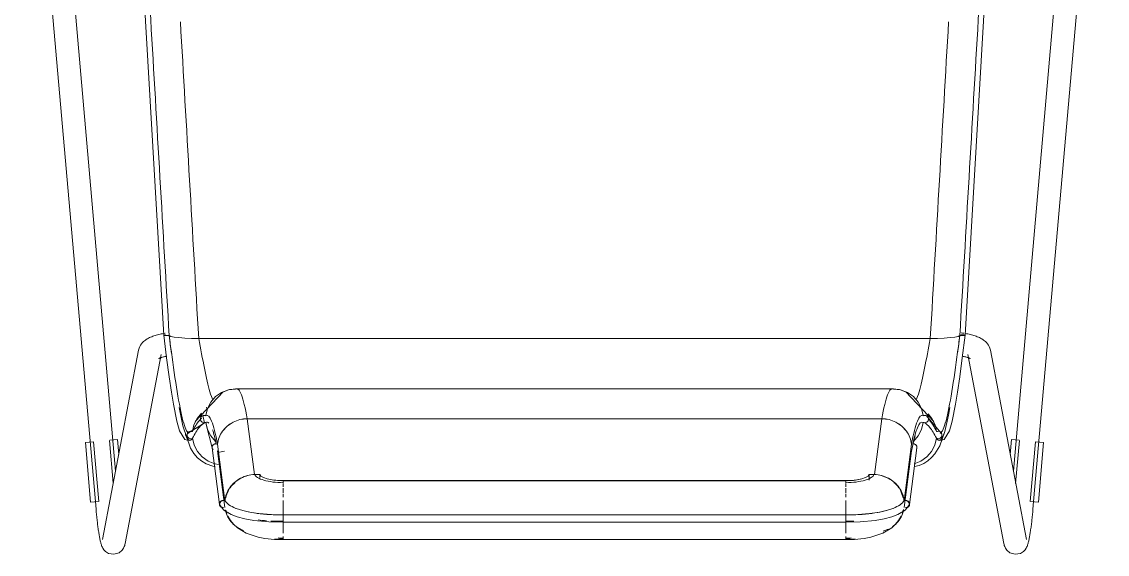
# Model space of a CAD drawing. Header units: millimetres. Extents: x 79795 to 317870, y -36033 to 97293.
# Drawn here: x 159532 to 160101, y 19290 to 19569 of the extents above; entities that cross this region are included whole.
import ezdxf

# ---------------------------------------------------------------- set-up
doc = ezdxf.new("R2010")
doc.units = ezdxf.units.MM
doc.header["$MEASUREMENT"] = 0
doc.layers.add('I-FURN', color=8, linetype='CONTINUOUS', lineweight=9)

msp = doc.modelspace()

# ---------------------------------------------------------------- linework, layer by layer
at = {"layer": 'I-FURN'}
for p, q in [((159532.19, 19756.9), (159571.14, 19313.58)), ((159581.43, 19333.6), (159544.15, 19757.95)), ((160089.34, 19757.95), (160052.04, 19333.45)), ((160062.34, 19313.58), (160101.29, 19756.9)), ((159606.62, 19404.87), (159587.34, 19736.77)), ((160026.86, 19404.87), (160046.15, 19736.77)), ((159594.98, 19400.38), (159595.49, 19400.98)), ((159595.49, 19400.98), (159596.01, 19401.49)), ((159596.01, 19401.49), (159596.54, 19401.95)), ((159596.54, 19401.95), (159597.07, 19402.35)), ((159597.07, 19402.35), (159597.61, 19402.71)), ((159597.61, 19402.71), (159598.15, 19403.03)), ((159598.15, 19403.03), (159598.68, 19403.32)), ((159598.68, 19403.32), (159599.23, 19403.59)), ((159599.23, 19403.59), (159599.79, 19403.85)), ((159599.79, 19403.85), (159600.36, 19404.08)), ((159600.36, 19404.08), (159600.95, 19404.3)), ((159600.95, 19404.3), (159601.54, 19404.51)), ((159601.54, 19404.51), (159602.14, 19404.7)), ((159602.14, 19404.7), (159602.76, 19404.88)), ((159602.76, 19404.88), (159603.39, 19405.06)), ((159603.39, 19405.06), (159604.03, 19405.22)), ((159604.03, 19405.22), (159604.69, 19405.37)), ((159604.69, 19405.37), (159605.36, 19405.51)), ((159605.36, 19405.51), (159606.04, 19405.65)), ((159606.04, 19405.65), (159606.73, 19405.77)), ((159606.62, 19404.87), (159606.69, 19404.92)), ((159606.69, 19404.92), (159606.63, 19404.87)), ((159606.63, 19404.86), (159608.18, 19393.01)), ((159606.73, 19405.77), (159607.43, 19405.89)), ((159607.16, 19405.01), (159606.87, 19404.97)), ((159606.87, 19404.97), (159607.16, 19405.01)), ((159606.89, 19404.76), (159607.19, 19404.72)), ((159607.19, 19404.72), (159606.89, 19404.76)), ((159607.54, 19405.05), (159607.16, 19405.01)), ((159607.16, 19405.01), (159607.54, 19405.05)), ((159607.19, 19404.72), (159607.58, 19404.68)), ((159607.57, 19404.68), (159607.19, 19404.72)), ((159608.03, 19404.66), (159607.57, 19404.68)), ((159607.58, 19404.68), (159608.03, 19404.66)), ((159608.03, 19404.66), (159608.52, 19404.65)), ((159608.52, 19404.65), (159608.03, 19404.66)), ((159608.52, 19404.65), (159609.02, 19404.66)), ((159609.02, 19404.66), (159608.52, 19404.65)), ((159609.02, 19404.66), (159609.49, 19404.68)), ((159609.49, 19404.68), (159609.02, 19404.66)), ((159609.49, 19404.68), (159610.39, 19404.28)), ((159610.39, 19404.28), (159609.49, 19404.68)), ((159610.39, 19404.28), (159612.14, 19403.91)), ((159612.13, 19403.91), (159610.39, 19404.28)), ((159612.14, 19403.91), (159614.64, 19403.6)), ((159614.6, 19403.6), (159612.14, 19403.91)), ((159617.69, 19403.36), (159614.63, 19403.6)), ((159614.64, 19403.6), (159617.74, 19403.36)), ((159617.74, 19403.36), (159621.27, 19403.21)), ((159621.21, 19403.21), (159617.74, 19403.36)), ((159621.27, 19403.21), (159625.04, 19403.15)), ((159624.96, 19403.15), (159621.27, 19403.21)), ((159625.04, 19403.15), (160008.44, 19403.15)), ((160007.34, 19403.15), (159625.04, 19403.15)), ((160008.44, 19403.15), (160012.21, 19403.21)), ((160012.21, 19403.21), (160008.52, 19403.15)), ((160012.21, 19403.21), (160015.75, 19403.36)), ((160015.75, 19403.36), (160012.27, 19403.21)), ((160015.75, 19403.36), (160018.85, 19403.6)), ((160018.85, 19403.6), (160015.79, 19403.36)), ((160018.85, 19403.6), (160021.34, 19403.91)), ((160021.34, 19403.91), (160018.88, 19403.6)), ((160021.34, 19403.91), (160023.09, 19404.28)), ((160023.09, 19404.28), (160021.35, 19403.91)), ((160023.09, 19404.28), (160023.99, 19404.68)), ((160023.99, 19404.68), (160023.09, 19404.28)), ((160023.99, 19404.68), (160024.46, 19404.66)), ((160024.46, 19404.66), (160023.99, 19404.68)), ((160024.46, 19404.66), (160024.96, 19404.65)), ((160024.96, 19404.65), (160024.46, 19404.66)), ((160025, 19405.08), (160024.5, 19405.08)), ((160024.5, 19405.08), (160025, 19405.08)), ((160025.33, 19406), (160024.61, 19406.1)), ((160024.96, 19404.65), (160025.45, 19404.66)), ((160025.46, 19404.66), (160024.96, 19404.65)), ((160025.49, 19405.07), (160025, 19405.08)), ((160025, 19405.08), (160025.49, 19405.07)), ((160026.86, 19404.86), (160025.3, 19393.01)), ((160026.05, 19405.89), (160025.33, 19406)), ((160025.45, 19404.66), (160025.91, 19404.68)), ((160025.91, 19404.68), (160025.46, 19404.66)), ((160025.94, 19405.05), (160025.49, 19405.07)), ((160025.49, 19405.07), (160025.94, 19405.05)), ((160025.91, 19404.68), (160026.29, 19404.72)), ((160026.3, 19404.72), (160025.91, 19404.68)), ((160026.32, 19405.01), (160025.94, 19405.05)), ((160025.94, 19405.05), (160026.32, 19405.01)), ((160026.29, 19404.72), (160026.59, 19404.76)), ((160026.6, 19404.76), (160026.3, 19404.72)), ((160026.61, 19404.97), (160026.32, 19405.01)), ((160026.32, 19405.01), (160026.61, 19404.97)), ((160026.59, 19404.76), (160026.78, 19404.81)), ((160026.79, 19404.81), (160026.6, 19404.76)), ((160026.79, 19404.92), (160026.61, 19404.97)), ((160026.61, 19404.97), (160026.8, 19404.92)), ((160027.45, 19405.65), (160026.75, 19405.77)), ((160026.78, 19404.81), (160026.86, 19404.86)), ((160026.86, 19404.87), (160026.79, 19404.92)), ((160026.86, 19404.87), (160026.79, 19404.81)), ((160026.8, 19404.92), (160026.86, 19404.87)), ((160028.13, 19405.51), (160027.45, 19405.65)), ((160028.8, 19405.37), (160028.13, 19405.51)), ((160029.45, 19405.22), (160028.8, 19405.37)), ((160030.1, 19405.06), (160029.45, 19405.22)), ((160030.73, 19404.88), (160030.1, 19405.06)), ((160031.34, 19404.7), (160030.73, 19404.88)), ((160031.95, 19404.51), (160031.34, 19404.7)), ((160032.54, 19404.3), (160031.95, 19404.51)), ((160033.12, 19404.08), (160032.54, 19404.3)), ((160033.69, 19403.85), (160033.12, 19404.08)), ((160034.25, 19403.59), (160033.69, 19403.85)), ((160034.8, 19403.32), (160034.25, 19403.59)), ((160035.34, 19403.03), (160034.8, 19403.32)), ((160035.88, 19402.71), (160035.34, 19403.03)), ((160036.41, 19402.35), (160035.88, 19402.71)), ((160036.95, 19401.95), (160036.41, 19402.35)), ((160037.48, 19401.49), (160036.95, 19401.95)), ((160038, 19400.98), (160037.48, 19401.49)), ((160038.51, 19400.38), (160038, 19400.98)), ((159593.43, 19397.02), (159574.62, 19297.73)), ((159593.43, 19397.02), (159593.69, 19398.01)), ((159593.69, 19398.01), (159594.06, 19398.9)), ((159594.06, 19398.9), (159594.49, 19399.69)), ((159594.49, 19399.69), (159594.98, 19400.38)), ((160038.99, 19399.69), (160038.51, 19400.38)), ((160039.43, 19398.9), (160038.99, 19399.69)), ((160039.79, 19398.01), (160039.43, 19398.9)), ((160040.05, 19397.02), (160039.79, 19398.01)), ((160058.86, 19297.73), (160040.05, 19397.02)), ((159586.41, 19295.49), (159605.22, 19394.79)), ((159604, 19392.56), (159604.03, 19392.57)), ((159604.03, 19392.57), (159604.1, 19392.61)), ((159604.1, 19392.61), (159604.19, 19392.66)), ((159604.19, 19392.66), (159604.34, 19392.74)), ((159604.34, 19392.74), (159604.54, 19392.82)), ((159604.54, 19392.82), (159604.77, 19392.92)), ((159604.77, 19392.92), (159605.04, 19393.02)), ((159605.04, 19393.02), (159605.34, 19393.13)), ((159605.34, 19393.13), (159605.68, 19393.23)), ((159605.68, 19393.23), (159606.04, 19393.34)), ((159606.04, 19393.34), (159606.44, 19393.45)), ((159606.44, 19393.45), (159606.86, 19393.56)), ((159606.86, 19393.56), (159607.3, 19393.66)), ((159607.3, 19393.66), (159607.77, 19393.76)), ((159607.77, 19393.76), (159608.27, 19393.86)), ((159608.18, 19393.01), (159609.54, 19383.08)), ((160025.3, 19393.01), (160023.95, 19383.08)), ((160025.71, 19393.76), (160025.22, 19393.86)), ((160026.18, 19393.66), (160025.71, 19393.76)), ((160026.63, 19393.56), (160026.18, 19393.66)), ((160027.05, 19393.45), (160026.63, 19393.56)), ((160027.44, 19393.34), (160027.05, 19393.45)), ((160027.81, 19393.23), (160027.44, 19393.34)), ((160028.14, 19393.13), (160027.81, 19393.23)), ((160028.45, 19393.02), (160028.14, 19393.13)), ((160028.26, 19394.79), (160047.07, 19295.49)), ((160028.72, 19392.92), (160028.45, 19393.02)), ((160028.95, 19392.82), (160028.72, 19392.92)), ((160029.14, 19392.74), (160028.95, 19392.82)), ((160029.3, 19392.66), (160029.14, 19392.74)), ((160029.38, 19392.61), (160029.3, 19392.66)), ((160029.46, 19392.57), (160029.38, 19392.61)), ((160029.48, 19392.56), (160029.46, 19392.57)), ((159609.54, 19383.08), (159610.72, 19375.06)), ((160023.95, 19383.08), (160022.77, 19375.06)), ((159610.72, 19375.06), (159611.75, 19368.74)), ((159623.17, 19359.53), (159637.77, 19375.23)), ((159633.85, 19372.64), (159631.34, 19369.76)), ((159631.35, 19369.76), (159633.86, 19372.63)), ((159636.99, 19374.81), (159633.85, 19372.64)), ((159633.86, 19372.63), (159636.99, 19374.8)), ((159636.67, 19374.63), (159641.14, 19376.36)), ((159636.99, 19374.8), (159640.56, 19376.17)), ((159640.56, 19376.17), (159636.99, 19374.81)), ((159637.77, 19375.23), (159639.7, 19375.93)), ((159644.35, 19376.65), (159640.56, 19376.17)), ((159640.56, 19376.17), (159644.35, 19376.64)), ((159641.14, 19376.36), (159644.89, 19376.8)), ((159644.35, 19376.65), (159989.13, 19376.65)), ((159989.13, 19376.65), (159644.35, 19376.65)), ((159683.8, 19376.8), (159644.89, 19376.8)), ((159988.6, 19376.8), (159683.8, 19376.8)), ((159992.34, 19376.36), (159988.6, 19376.8)), ((159992.93, 19376.17), (159989.13, 19376.65)), ((159989.13, 19376.64), (159992.92, 19376.17)), ((159996.81, 19374.63), (159992.34, 19376.36)), ((159992.92, 19376.17), (159996.49, 19374.8)), ((159996.5, 19374.81), (159992.93, 19376.17)), ((159995.71, 19375.23), (159993.79, 19375.93)), ((160010.31, 19359.53), (159995.71, 19375.23)), ((159996.49, 19374.8), (159999.63, 19372.63)), ((159999.63, 19372.64), (159996.5, 19374.81)), ((160002.14, 19369.76), (159999.63, 19372.64)), ((159999.63, 19372.63), (160002.14, 19369.76)), ((160022.77, 19375.06), (160021.73, 19368.74)), ((159611.75, 19368.74), (159613.56, 19359.73)), ((159614.73, 19366.95), (159616.64, 19357.29)), ((159631.34, 19369.76), (159629.59, 19366.37)), ((159629.6, 19366.37), (159631.35, 19369.76)), ((160002.14, 19369.76), (160003.89, 19366.37)), ((160003.89, 19366.37), (160002.14, 19369.76)), ((160018.02, 19362.89), (160018.75, 19366.95)), ((160021.73, 19368.74), (160019.93, 19359.73)), ((159624.11, 19361.2), (159622.47, 19357.88)), ((159622.48, 19357.88), (159624.12, 19361.2)), ((159626.52, 19364.04), (159624.11, 19361.2)), ((159624.12, 19361.2), (159626.52, 19364.04)), ((159625.86, 19360.9), (159625.93, 19361.39)), ((159625.92, 19361.39), (159625.86, 19360.9)), ((159625.93, 19360.41), (159625.86, 19360.9)), ((159625.86, 19360.9), (159625.92, 19360.41)), ((159626.11, 19361.85), (159625.92, 19361.39)), ((159625.93, 19361.39), (159626.12, 19361.85)), ((159626.41, 19362.26), (159626.11, 19361.85)), ((159626.12, 19361.85), (159626.41, 19362.26)), ((159626.41, 19362.26), (159626.79, 19362.57)), ((159626.79, 19362.57), (159626.41, 19362.26)), ((159626.79, 19362.57), (159627.24, 19362.77)), ((159627.24, 19362.77), (159626.79, 19362.57)), ((159626.89, 19362.62), (159629.77, 19362.67)), ((159627.18, 19362.76), (159628.02, 19358.87)), ((159627.73, 19362.86), (159627.24, 19362.77)), ((159627.24, 19362.77), (159627.73, 19362.85)), ((159628.23, 19362.82), (159627.73, 19362.86)), ((159627.73, 19362.85), (159628.23, 19362.81)), ((159628.7, 19362.66), (159628.23, 19362.82)), ((159628.23, 19362.81), (159628.7, 19362.65)), ((159629.59, 19366.37), (159628.7, 19362.66)), ((159650.39, 19361.05), (159646.62, 19360.57)), ((159654.25, 19331.77), (159650.39, 19361.05)), ((159650.39, 19361.05), (159983.1, 19361.05)), ((159983.1, 19361.05), (159650.39, 19361.05)), ((159983.1, 19361.05), (159979.24, 19331.77)), ((159986.87, 19360.57), (159983.1, 19361.05)), ((160006.6, 19362.62), (160003.72, 19362.67)), ((160004.79, 19362.66), (160003.89, 19366.37)), ((160004.78, 19362.65), (160005.25, 19362.81)), ((160005.26, 19362.82), (160004.79, 19362.66)), ((160005.25, 19362.81), (160005.75, 19362.85)), ((160005.75, 19362.86), (160005.26, 19362.82)), ((160006.25, 19362.77), (160005.75, 19362.86)), ((160005.75, 19362.85), (160006.24, 19362.77)), ((160006.24, 19362.77), (160006.69, 19362.57)), ((160006.7, 19362.57), (160006.25, 19362.77)), ((160014.42, 19353.34), (160006.3, 19362.76)), ((160006.69, 19362.57), (160007.08, 19362.26)), ((160007.08, 19362.26), (160006.7, 19362.57)), ((160007.08, 19362.26), (160007.37, 19361.85)), ((160007.37, 19361.85), (160007.08, 19362.26)), ((160009.37, 19361.2), (160007.37, 19363.66)), ((160007.37, 19361.85), (160007.56, 19361.39)), ((160007.56, 19361.39), (160007.37, 19361.85)), ((160007.39, 19363.63), (160009.36, 19361.2)), ((160007.56, 19361.39), (160007.62, 19360.9)), ((160007.63, 19360.9), (160007.56, 19361.39)), ((160007.62, 19360.9), (160007.56, 19360.41)), ((160007.56, 19360.41), (160007.63, 19360.9)), ((160009.36, 19361.2), (160011, 19357.88)), ((160011.01, 19357.88), (160009.37, 19361.2)), ((160016.12, 19354.36), (160018.02, 19362.89)), ((159613.56, 19359.73), (159614.96, 19354.73)), ((159616.64, 19357.29), (159620.63, 19345.57)), ((159619.06, 19353.34), (159628.45, 19359.05)), ((159621.69, 19354.26), (159622.48, 19357.88)), ((159622.47, 19357.88), (159621.69, 19354.27)), ((159625.92, 19360.41), (159626.11, 19359.95)), ((159626.12, 19359.95), (159625.93, 19360.41)), ((159626.11, 19359.95), (159626.41, 19359.55)), ((159626.41, 19359.55), (159626.12, 19359.95)), ((159626.79, 19359.23), (159626.41, 19359.55)), ((159626.41, 19359.55), (159626.79, 19359.23)), ((159627.24, 19359.03), (159626.79, 19359.23)), ((159626.79, 19359.23), (159627.24, 19359.03)), ((159627.73, 19358.95), (159627.24, 19359.03)), ((159627.24, 19359.03), (159627.73, 19358.95)), ((159628.23, 19358.99), (159627.73, 19358.95)), ((159627.73, 19358.95), (159628.23, 19358.99)), ((159628.7, 19359.15), (159628.23, 19358.99)), ((159628.23, 19358.99), (159628.7, 19359.15)), ((159628.7, 19359.15), (159629.59, 19355.43)), ((159629.06, 19357.3), (159628.73, 19359.17)), ((159632.02, 19345.69), (159629.06, 19357.3)), ((159629.59, 19355.43), (159631.34, 19352.04)), ((159639.96, 19357.18), (159637.47, 19354.44)), ((159643.07, 19359.25), (159639.96, 19357.18)), ((159646.62, 19360.57), (159643.07, 19359.25)), ((159990.41, 19359.25), (159986.87, 19360.57)), ((159993.53, 19357.18), (159990.41, 19359.25)), ((159996.02, 19354.44), (159993.53, 19357.18)), ((160002.14, 19352.04), (160003.89, 19355.43)), ((160003.89, 19355.43), (160004.79, 19359.15)), ((160005.25, 19358.99), (160004.78, 19359.15)), ((160004.79, 19359.15), (160005.26, 19358.99)), ((160005.46, 19358.87), (160005.03, 19359.05)), ((160005.75, 19358.95), (160005.25, 19358.99)), ((160005.26, 19358.99), (160005.75, 19358.95)), ((160006.24, 19359.03), (160005.75, 19358.95)), ((160005.75, 19358.95), (160006.25, 19359.03)), ((160006.69, 19359.23), (160006.24, 19359.03)), ((160006.25, 19359.03), (160006.7, 19359.23)), ((160007.08, 19359.55), (160006.69, 19359.23)), ((160006.7, 19359.23), (160007.08, 19359.55)), ((160007.37, 19359.95), (160007.08, 19359.55)), ((160007.08, 19359.55), (160007.37, 19359.95)), ((160007.56, 19360.41), (160007.37, 19359.95)), ((160007.37, 19359.95), (160007.56, 19360.41)), ((160011, 19357.88), (160011.79, 19354.26)), ((160011.79, 19354.27), (160011.01, 19357.88)), ((160019.93, 19359.73), (160018.52, 19354.73)), ((159578.25, 19349.71), (159580.22, 19327.23)), ((159578.37, 19349.72), (159580.43, 19349.9)), ((159580.43, 19349.9), (159582.48, 19350.08)), ((159583.17, 19342.19), (159582.48, 19350.08)), ((159614.96, 19354.73), (159617.73, 19350.09)), ((159617.73, 19350.09), (159619.92, 19349.56)), ((159618.92, 19352.97), (159618.86, 19352.48)), ((159618.86, 19352.48), (159618.94, 19352)), ((159618.87, 19352.48), (159618.93, 19352.97)), ((159618.94, 19352), (159618.87, 19352.48)), ((159619.11, 19353.43), (159618.92, 19352.97)), ((159618.93, 19352.97), (159619.11, 19353.43)), ((159619.14, 19351.54), (159618.94, 19352)), ((159618.94, 19352), (159619.13, 19351.54)), ((159619.11, 19353.43), (159619.4, 19353.83)), ((159619.39, 19353.83), (159619.11, 19353.43)), ((159619.13, 19351.54), (159619.43, 19351.15)), ((159619.44, 19351.15), (159619.14, 19351.54)), ((159619.77, 19354.15), (159619.39, 19353.83)), ((159619.4, 19353.83), (159619.78, 19354.15)), ((159619.43, 19351.15), (159619.82, 19350.84)), ((159619.82, 19350.84), (159619.44, 19351.15)), ((159620.22, 19354.36), (159619.77, 19354.15)), ((159619.78, 19354.15), (159620.23, 19354.35)), ((159620.28, 19350.65), (159619.82, 19350.84)), ((159619.82, 19350.84), (159620.28, 19350.65)), ((159619.92, 19349.56), (159620.83, 19349.86)), ((159620.71, 19354.45), (159620.22, 19354.36)), ((159620.23, 19354.35), (159620.72, 19354.44)), ((159620.77, 19350.57), (159620.28, 19350.65)), ((159620.28, 19350.65), (159620.77, 19350.57)), ((159621.21, 19354.42), (159620.71, 19354.45)), ((159620.72, 19354.44), (159621.21, 19354.42)), ((159621.21, 19354.42), (159621.69, 19354.26)), ((159621.69, 19354.27), (159621.21, 19354.42)), ((159621.74, 19350.78), (159621.27, 19350.62)), ((159621.27, 19350.61), (159621.74, 19350.78)), ((159621.74, 19350.78), (159622.64, 19347.15)), ((159631.34, 19352.04), (159633.85, 19349.17)), ((159999.88, 19349.63), (159998.5, 19343.34)), ((159999.63, 19349.17), (160002.14, 19352.04)), ((160000.63, 19352.07), (159999.88, 19349.63)), ((160010.84, 19347.15), (160011.74, 19350.78)), ((160012.21, 19350.62), (160011.74, 19350.78)), ((160011.74, 19350.78), (160012.22, 19350.61)), ((160012.27, 19354.42), (160011.79, 19354.27)), ((160011.79, 19354.26), (160012.27, 19354.42)), ((160012.71, 19350.57), (160012.21, 19350.62)), ((160012.22, 19350.61), (160012.71, 19350.57)), ((160012.77, 19354.45), (160012.27, 19354.42)), ((160012.27, 19354.42), (160012.77, 19354.44)), ((160013.57, 19349.56), (160012.65, 19349.86)), ((160013.21, 19350.65), (160012.71, 19350.57)), ((160012.71, 19350.57), (160013.21, 19350.65)), ((160013.26, 19354.36), (160012.77, 19354.45)), ((160012.77, 19354.44), (160013.26, 19354.35)), ((160013.66, 19350.84), (160013.21, 19350.65)), ((160013.21, 19350.65), (160013.66, 19350.84)), ((160013.71, 19354.15), (160013.26, 19354.36)), ((160013.26, 19354.35), (160013.71, 19354.15)), ((160013.45, 19346.74), (160016.12, 19354.36)), ((160015.75, 19350.09), (160013.57, 19349.56)), ((160014.05, 19351.15), (160013.66, 19350.84)), ((160013.66, 19350.84), (160014.05, 19351.15)), ((160013.71, 19354.15), (160014.09, 19353.83)), ((160014.09, 19353.83), (160013.71, 19354.15)), ((160014.35, 19351.54), (160014.05, 19351.15)), ((160014.05, 19351.15), (160014.35, 19351.54)), ((160014.09, 19353.83), (160014.38, 19353.43)), ((160014.38, 19353.43), (160014.09, 19353.83)), ((160014.27, 19353.61), (160014.4, 19353.4)), ((160014.54, 19352), (160014.35, 19351.54)), ((160014.35, 19351.54), (160014.55, 19352)), ((160014.38, 19353.43), (160014.56, 19352.97)), ((160014.56, 19352.97), (160014.38, 19353.43)), ((160014.62, 19352.48), (160014.54, 19352)), ((160014.55, 19352), (160014.62, 19352.48)), ((160014.56, 19352.97), (160014.62, 19352.48)), ((160014.62, 19352.48), (160014.56, 19352.97)), ((160018.52, 19354.73), (160015.75, 19350.09)), ((160051.01, 19350.08), (160050.31, 19342.19)), ((160051.01, 19350.08), (160053.05, 19349.9)), ((160053.05, 19349.9), (160055.12, 19349.72)), ((160053.25, 19327.1), (160055.24, 19349.71)), ((159565.57, 19348.6), (159567.61, 19348.77)), ((159568.33, 19317.18), (159565.57, 19348.6)), ((159567.61, 19348.77), (159569.67, 19348.96)), ((159572.56, 19317.56), (159569.8, 19348.97)), ((159620.63, 19345.57), (159622.44, 19342.75)), ((159622.64, 19347.15), (159624.38, 19343.83)), ((159624.38, 19343.83), (159626.86, 19341)), ((159632.06, 19346.47), (159631.99, 19346)), ((159631.99, 19346), (159632.06, 19345.53)), ((159635.86, 19315.99), (159632.01, 19345.77)), ((159632.25, 19346.91), (159632.06, 19346.47)), ((159632.06, 19345.53), (159632.25, 19345.09)), ((159632.55, 19347.29), (159632.25, 19346.91)), ((159632.25, 19345.09), (159632.54, 19344.7)), ((159632.93, 19347.59), (159632.55, 19347.29)), ((159633.38, 19347.79), (159632.93, 19347.59)), ((159633.87, 19347.86), (159633.38, 19347.79)), ((159634.37, 19347.83), (159633.87, 19347.86)), ((159634.84, 19347.67), (159638.68, 19317.97)), ((159638.7, 19314.43), (159634.86, 19344.12)), ((159634.98, 19343.34), (159638.47, 19344.03)), ((159998.63, 19344.12), (159994.78, 19314.43)), ((159998.65, 19347.67), (159994.8, 19317.97)), ((160001.48, 19345.77), (159997.62, 19315.99)), ((159999.61, 19347.86), (159999.12, 19347.83)), ((160000.1, 19347.79), (159999.61, 19347.86)), ((160000.56, 19347.59), (160000.1, 19347.79)), ((160000.94, 19347.29), (160000.56, 19347.59)), ((160001.23, 19346.91), (160000.94, 19347.29)), ((160001.42, 19346.47), (160001.23, 19346.91)), ((160001.24, 19345.09), (160001.42, 19345.53)), ((160001.49, 19346), (160001.42, 19346.47)), ((160001.42, 19345.53), (160001.49, 19346)), ((160006.62, 19341), (160009.1, 19343.83)), ((160009.1, 19343.83), (160010.84, 19347.15)), ((160010.95, 19342.62), (160013.45, 19346.74)), ((160063.69, 19348.97), (160060.93, 19317.56)), ((160063.81, 19348.96), (160065.87, 19348.77)), ((160067.92, 19348.6), (160065.16, 19317.18)), ((160065.87, 19348.77), (160067.92, 19348.6)), ((159622.44, 19342.75), (159624.43, 19340.51)), ((159624.43, 19340.51), (159626.6, 19338.73)), ((159626.6, 19338.73), (159628.87, 19337.39)), ((159626.86, 19341), (159629.95, 19338.83)), ((159629.95, 19338.83), (159633.46, 19337.43)), ((160000.02, 19337.43), (160003.54, 19338.83)), ((160003.54, 19338.83), (160006.62, 19341)), ((160005.04, 19337.6), (160007.23, 19338.98)), ((160007.41, 19341.77), (160006.62, 19341)), ((160007.23, 19338.98), (160009.21, 19340.66)), ((160009.21, 19340.66), (160010.95, 19342.62)), ((159628.87, 19337.39), (159632.47, 19336.09)), ((159632.47, 19336.09), (159633.61, 19335.94)), ((159635.21, 19337.06), (159633.61, 19337.4)), ((159633.61, 19337.39), (159635.2, 19337.06)), ((160000.16, 19335.91), (160002.67, 19336.57)), ((160002.67, 19336.57), (160005.04, 19337.6)), ((159656.96, 19331.84), (159654.25, 19331.77)), ((159656.96, 19331.84), (159656.96, 19330.17)), ((159657.6, 19330.98), (159656.96, 19331.84)), ((159656.96, 19331.82), (159656.96, 19330.17)), ((159658.95, 19330.19), (159657.6, 19330.98)), ((159660.94, 19329.52), (159658.95, 19330.19)), ((159663.43, 19329.01), (159660.94, 19329.52)), ((159666.28, 19328.69), (159663.43, 19329.01)), ((159669.32, 19328.58), (159666.28, 19328.69)), ((159964.17, 19328.58), (159669.32, 19328.58)), ((159669.32, 19328.37), (159669.32, 19328.52)), ((159669.32, 19328.52), (159964.17, 19328.52)), ((159669.32, 19325.26), (159669.32, 19326.99)), ((159967.2, 19328.69), (159964.17, 19328.58)), ((159964.17, 19326.99), (159964.17, 19325.26)), ((159970.06, 19329.01), (159967.2, 19328.69)), ((159972.55, 19329.52), (159970.06, 19329.01)), ((159974.53, 19330.19), (159972.55, 19329.52)), ((159975.88, 19330.98), (159974.53, 19330.19)), ((159976.52, 19331.84), (159975.88, 19330.98)), ((159976.52, 19328.83), (159976.52, 19331.84)), ((159979.24, 19331.77), (159976.52, 19331.84)), ((159976.52, 19328.83), (159976.52, 19331.82)), ((159669.32, 19322.21), (159669.32, 19324.67)), ((159669.32, 19319.84), (159669.32, 19321.68)), ((159964.17, 19324.67), (159964.17, 19322.21)), ((159964.17, 19321.68), (159964.17, 19319.84)), ((159570.37, 19317.36), (159568.33, 19317.18)), ((159572.43, 19317.55), (159570.37, 19317.36)), ((159636.22, 19315.49), (159638.11, 19313.11)), ((159637.93, 19320.4), (159638.25, 19317.96)), ((159669.32, 19314.66), (159669.32, 19318.21)), ((159964.17, 19318.21), (159964.17, 19314.66)), ((159995.55, 19320.4), (159994.93, 19315.62)), ((159997.26, 19315.49), (159995.37, 19313.11)), ((160063.12, 19317.36), (160061.05, 19317.55)), ((160065.16, 19317.18), (160063.12, 19317.36)), ((159571.15, 19313.42), (159571.14, 19313.58)), ((159571.22, 19312.67), (159571.15, 19313.42)), ((159571.29, 19311.92), (159571.22, 19312.67)), ((159571.36, 19311.17), (159571.29, 19311.92)), ((159571.44, 19310.43), (159571.36, 19311.17)), ((159571.51, 19309.69), (159571.44, 19310.43)), ((159571.59, 19308.95), (159571.51, 19309.69)), ((159638.11, 19313.11), (159641.94, 19310.8)), ((159640.25, 19310), (159641.58, 19307.73)), ((159641.94, 19310.8), (159645.11, 19309.61)), ((159644.65, 19313.95), (159648.08, 19312.85)), ((159645.11, 19309.61), (159649.15, 19308.53)), ((159648.08, 19312.85), (159652.52, 19311.88)), ((159652.52, 19311.88), (159656.53, 19311.29)), ((159656.53, 19311.29), (159663.09, 19310.76)), ((159663.09, 19310.76), (159669.32, 19310.68)), ((159669.32, 19314.46), (159669.32, 19310.65)), ((159669.32, 19310.65), (159669.32, 19314.46)), ((159964.17, 19310.68), (159669.32, 19310.68)), ((159669.32, 19310.57), (159669.32, 19310.34)), ((159669.32, 19306.72), (159669.32, 19310.57)), ((159669.32, 19310.34), (159669.32, 19310.01)), ((159669.32, 19310.01), (159669.32, 19309.6)), ((159669.32, 19309.6), (159669.32, 19309.12)), ((159964.17, 19310.65), (159964.17, 19314.46)), ((159964.17, 19314.46), (159964.17, 19310.65)), ((159964.17, 19310.68), (159970.58, 19310.77)), ((159964.17, 19310.57), (159964.17, 19310.67)), ((159964.17, 19310.67), (159964.17, 19306.72)), ((159964.17, 19310.34), (159964.17, 19310.57)), ((159964.17, 19310.01), (159964.17, 19310.34)), ((159964.17, 19309.6), (159964.17, 19310.01)), ((159964.17, 19309.12), (159964.17, 19309.6)), ((159970.58, 19310.77), (159976.57, 19311.25)), ((159976.57, 19311.25), (159982, 19312.08)), ((159982, 19312.08), (159985.5, 19312.88)), ((159988.37, 19309.61), (159984.33, 19308.53)), ((159985.5, 19312.88), (159988.33, 19313.76)), ((159988.33, 19313.76), (159988.84, 19313.95)), ((159991.54, 19310.8), (159988.37, 19309.61)), ((159995.37, 19313.11), (159991.54, 19310.8)), ((159993.24, 19310), (159991.91, 19307.73)), ((160061.89, 19308.95), (160061.97, 19309.69)), ((160061.97, 19309.69), (160062.05, 19310.43)), ((160062.05, 19310.43), (160062.12, 19311.17)), ((160062.12, 19311.17), (160062.19, 19311.92)), ((160062.19, 19311.92), (160062.26, 19312.67)), ((160062.26, 19312.67), (160062.33, 19313.42)), ((160062.33, 19313.42), (160062.34, 19313.58)), ((159571.67, 19308.23), (159571.59, 19308.95)), ((159571.75, 19307.51), (159571.67, 19308.23)), ((159571.84, 19306.8), (159571.75, 19307.51)), ((159571.92, 19306.1), (159571.84, 19306.8)), ((159572.01, 19305.41), (159571.92, 19306.1)), ((159572.09, 19304.74), (159572.01, 19305.41)), ((159572.18, 19304.07), (159572.09, 19304.74)), ((159572.27, 19303.42), (159572.18, 19304.07)), ((159641.58, 19307.73), (159643.25, 19305.66)), ((159643.25, 19305.66), (159645.23, 19303.82)), ((159645.23, 19303.82), (159649.94, 19300.95)), ((159649.15, 19308.53), (159653.87, 19307.66)), ((159653.87, 19307.66), (159661.76, 19306.87)), ((159661.76, 19306.87), (159669.32, 19306.72)), ((159669.32, 19309.12), (159669.32, 19308.62)), ((159669.32, 19308.62), (159669.32, 19308.13)), ((159669.32, 19308.13), (159669.32, 19307.68)), ((159669.32, 19307.68), (159669.32, 19307.29)), ((159669.32, 19307.29), (159669.32, 19306.98)), ((159669.32, 19306.98), (159669.32, 19306.79)), ((159669.32, 19306.96), (159669.32, 19303.94)), ((159669.32, 19303.95), (159669.32, 19306.96)), ((159669.32, 19306.79), (159669.32, 19306.72)), ((159669.32, 19306.72), (159964.17, 19306.72)), ((159964.17, 19308.62), (159964.17, 19309.12)), ((159964.17, 19308.13), (159964.17, 19308.62)), ((159964.17, 19307.68), (159964.17, 19308.13)), ((159964.17, 19307.29), (159964.17, 19307.68)), ((159964.17, 19306.98), (159964.17, 19307.29)), ((159964.17, 19306.79), (159964.17, 19306.98)), ((159964.17, 19303.94), (159964.17, 19306.96)), ((159964.17, 19306.96), (159964.17, 19303.95)), ((159971.73, 19306.87), (159964.17, 19306.72)), ((159964.17, 19306.72), (159964.17, 19306.79)), ((159979.62, 19307.66), (159971.73, 19306.87)), ((159984.33, 19308.53), (159979.62, 19307.66)), ((159988.26, 19303.82), (159983.54, 19300.95)), ((159990.24, 19305.66), (159988.26, 19303.82)), ((159991.91, 19307.73), (159990.24, 19305.66)), ((160061.21, 19303.42), (160061.3, 19304.07)), ((160061.3, 19304.07), (160061.39, 19304.74)), ((160061.39, 19304.74), (160061.48, 19305.41)), ((160061.48, 19305.41), (160061.56, 19306.1)), ((160061.56, 19306.1), (160061.65, 19306.8)), ((160061.65, 19306.8), (160061.73, 19307.51)), ((160061.73, 19307.51), (160061.81, 19308.23)), ((160061.81, 19308.23), (160061.89, 19308.95)), ((159572.36, 19302.79), (159572.27, 19303.42)), ((159572.45, 19302.17), (159572.36, 19302.79)), ((159572.54, 19301.57), (159572.45, 19302.17)), ((159572.63, 19300.98), (159572.54, 19301.57)), ((159572.73, 19300.41), (159572.63, 19300.98)), ((159572.82, 19299.86), (159572.73, 19300.41)), ((159572.91, 19299.33), (159572.82, 19299.86)), ((159573.01, 19298.82), (159572.91, 19299.33)), ((159573.1, 19298.32), (159573.01, 19298.82)), ((159573.2, 19297.84), (159573.1, 19298.32)), ((159649.94, 19300.95), (159656.09, 19298.93)), ((159656.09, 19298.93), (159659.59, 19298.28)), ((159659.59, 19298.28), (159664.8, 19297.76)), ((159669.32, 19301.19), (159669.32, 19303.78)), ((159669.32, 19301.16), (159669.32, 19300.96)), ((159669.32, 19297.7), (159669.32, 19299.17)), ((159964.17, 19303.78), (159964.17, 19301.19)), ((159964.17, 19300.96), (159964.17, 19301.16)), ((159964.17, 19299.17), (159964.17, 19297.7)), ((159973.9, 19298.28), (159968.69, 19297.76)), ((159977.39, 19298.93), (159973.9, 19298.28)), ((159983.54, 19300.95), (159977.39, 19298.93)), ((160060.29, 19297.84), (160060.38, 19298.32)), ((160060.38, 19298.32), (160060.48, 19298.82)), ((160060.48, 19298.82), (160060.57, 19299.33)), ((160060.57, 19299.33), (160060.67, 19299.86)), ((160060.67, 19299.86), (160060.76, 19300.41)), ((160060.76, 19300.41), (160060.85, 19300.98)), ((160060.85, 19300.98), (160060.94, 19301.57)), ((160060.94, 19301.57), (160061.03, 19302.17)), ((160061.03, 19302.17), (160061.12, 19302.79)), ((160061.12, 19302.79), (160061.21, 19303.42)), ((159573.29, 19297.38), (159573.2, 19297.84)), ((159573.39, 19296.94), (159573.29, 19297.38)), ((159573.49, 19296.51), (159573.39, 19296.94)), ((159573.6, 19296.1), (159573.49, 19296.51)), ((159573.7, 19295.7), (159573.6, 19296.1)), ((159573.82, 19295.3), (159573.7, 19295.7)), ((159573.94, 19294.91), (159573.82, 19295.3)), ((159574.09, 19294.5), (159573.94, 19294.91)), ((159574.25, 19294.07), (159574.09, 19294.5)), ((159574.47, 19293.6), (159574.25, 19294.07)), ((159574.77, 19293.04), (159574.47, 19293.6)), ((159575.25, 19292.33), (159574.77, 19293.04)), ((159584.85, 19292.06), (159585.6, 19293.14)), ((159585.6, 19293.14), (159585.97, 19293.94)), ((159585.97, 19293.94), (159586.19, 19294.56)), ((159586.19, 19294.56), (159586.32, 19295.08)), ((159586.32, 19295.08), (159586.41, 19295.49)), ((159664.8, 19297.76), (159669.32, 19297.68)), ((159669.32, 19297.85), (159669.32, 19297.68)), ((159669.32, 19297.68), (159964.17, 19297.68)), ((159964.17, 19297.68), (159964.17, 19297.85)), ((159968.69, 19297.76), (159964.17, 19297.68)), ((160047.16, 19295.08), (160047.07, 19295.49)), ((160047.3, 19294.56), (160047.16, 19295.08)), ((160047.51, 19293.94), (160047.3, 19294.56)), ((160047.89, 19293.14), (160047.51, 19293.94)), ((160048.63, 19292.06), (160047.89, 19293.14)), ((160058.23, 19292.33), (160058.71, 19293.04)), ((160058.71, 19293.04), (160059.01, 19293.6)), ((160059.01, 19293.6), (160059.23, 19294.07)), ((160059.23, 19294.07), (160059.4, 19294.5)), ((160059.4, 19294.5), (160059.54, 19294.91)), ((160059.54, 19294.91), (160059.67, 19295.3)), ((160059.67, 19295.3), (160059.78, 19295.7)), ((160059.78, 19295.7), (160059.89, 19296.1)), ((160059.89, 19296.1), (160059.99, 19296.51)), ((160059.99, 19296.51), (160060.09, 19296.94)), ((160060.09, 19296.94), (160060.19, 19297.38)), ((160060.19, 19297.38), (160060.29, 19297.84)), ((159576.11, 19291.43), (159575.25, 19292.33)), ((159577.76, 19290.39), (159576.11, 19291.43)), ((159580.52, 19289.9), (159577.76, 19290.39)), ((159583.27, 19290.74), (159580.52, 19289.9)), ((159583.27, 19290.74), (159584.85, 19292.06)), ((160050.21, 19290.74), (160048.63, 19292.06)), ((160050.21, 19290.74), (160052.96, 19289.9)), ((160052.96, 19289.9), (160055.72, 19290.39)), ((160055.72, 19290.39), (160057.38, 19291.43)), ((160057.38, 19291.43), (160058.23, 19292.33))]:
    msp.add_line(p, q, dxfattribs=at)
for centre, major_axis, ratio, start_param, end_param in [((159650.52, 19345.98), (15.78, 0), 0.955139, 1.579038, 2.545717), ((159982.97, 19345.98), (15.78, 0), 0.955139, 0.595876, 1.562553), ((159650.52, 19345.98), (15.78, 0), 0.955139, 2.787556, 3.029056), ((159650.52, 19345.98), (15.78, 0), 0.955139, 2.545839, 2.787386), ((159982.97, 19345.98), (15.78, 0), 0.955139, 0.354206, 0.595753), ((159982.97, 19345.98), (15.78, 0), 0.955139, 0.112537, 0.354036), ((159633.96, 19346), (1.96, 0), 0.955139, 1.359855, 3.903556), ((159999.53, 19346), (1.96, 0), 0.955139, 5.775592, 8.064923), ((159669.32, 19313.43), (0, 15.75), 0.000004, 0.290246, 0.472486), ((159964.17, 19313.43), (0, 15.75), 0.000004, 5.8107, 5.99294), ((159669.32, 19301.96), (12.4, 0), 0.287441, 4.492176, 4.712389), ((159964.17, 19301.96), (12.4, 0), 0.287441, 4.712389, 4.950404)]:
    msp.add_ellipse(centre, major_axis=major_axis, ratio=ratio, start_param=start_param, end_param=end_param, dxfattribs=at)
for points in [[(159590.17, 19736.68), (159593.39, 19681.27), (159599.83, 19570.51), (159606.27, 19459.91), (159609.49, 19404.68)], [(160043.31, 19736.68), (160040.09, 19681.27), (160033.65, 19570.51), (160027.21, 19459.91), (160023.99, 19404.68)], [(159624.96, 19403.15), (159621.77, 19458.51), (159618.57, 19513.93), (159615.38, 19569.39)], [(160018.11, 19569.39), (160014.91, 19513.93), (160011.72, 19458.51), (160008.52, 19403.15)], [(159610.69, 19395.31), (159610.3, 19398.41), (159609.9, 19401.54), (159609.51, 19404.67)], [(160022.82, 19395.51), (160023.2, 19398.54), (160023.59, 19401.61), (160023.98, 19404.67)], [(159644.89, 19376.8), (159644.71, 19376.8), (159644.53, 19376.75), (159644.35, 19376.64)], [(159989.13, 19376.64), (159988.96, 19376.75), (159988.78, 19376.8), (159988.6, 19376.8)], [(159629.26, 19365.72), (159629.2, 19366.18), (159629.15, 19366.65), (159629.09, 19367.12)], [(159634.84, 19347.67), (159633.82, 19353.17), (159631.77, 19361.23), (159629.72, 19363.2), (159628.7, 19362.65)], [(159998.65, 19347.67), (159999.67, 19353.17), (160001.71, 19361.23), (160003.76, 19363.2), (160004.78, 19362.65)], [(159630.33, 19358.73), (159629.79, 19359.3), (159629.25, 19359.44), (159628.7, 19359.15)], [(159634.21, 19347.46), (159633.55, 19350.58), (159632.89, 19353.5), (159632.24, 19355.23)], [(159654.25, 19331.77), (159652.95, 19331.73), (159650.45, 19331.37), (159646.85, 19329.96), (159643.7, 19327.77), (159641.18, 19324.93), (159639.41, 19321.59), (159638.83, 19319.21), (159638.68, 19317.97)], [(159641.52, 19324.85), (159642.23, 19325.88), (159643.1, 19326.78), (159644.05, 19327.6)], [(159669.32, 19327.46), (159667.42, 19327.48), (159663.69, 19327.75), (159658.89, 19328.71), (159655.57, 19330.1), (159654.62, 19331.2), (159654.49, 19331.76)], [(159660.94, 19329.47), (159663, 19328.92), (159665.71, 19328.64), (159668.48, 19328.54)], [(159978.99, 19331.76), (159978.73, 19330.64), (159975.35, 19328.48), (159967.96, 19327.51), (159964.17, 19327.46)], [(159965.01, 19328.53), (159967.79, 19328.59), (159970.93, 19328.86), (159972.55, 19329.47)], [(159994.8, 19317.97), (159994.65, 19319.21), (159994.07, 19321.59), (159992.31, 19324.93), (159989.78, 19327.77), (159986.63, 19329.96), (159983.03, 19331.37), (159980.53, 19331.73), (159979.24, 19331.77)], [(159989.45, 19327.66), (159990.4, 19326.82), (159991.35, 19325.91), (159991.97, 19324.85)], [(159639.14, 19319.49), (159639.46, 19320.87), (159639.96, 19322.24), (159640.66, 19323.5)], [(159992.82, 19323.48), (159993.51, 19322.22), (159993.92, 19320.86), (159994.25, 19319.48)], [(159644.48, 19314.01), (159643.01, 19314.58), (159640.55, 19315.85), (159639.24, 19317.25), (159638.89, 19317.98)], [(159994.6, 19317.98), (159994.25, 19317.25), (159992.94, 19315.85), (159989.24, 19313.95), (159984.17, 19312.42), (159978.02, 19311.31), (159971.17, 19310.68), (159966.51, 19310.61), (159964.17, 19310.65)], [(159995.07, 19318.13), (159995.15, 19318.14), (159995.31, 19318.16), (159995.48, 19318.16), (159995.56, 19318.15)], [(159639.77, 19311.09), (159639.51, 19311.74), (159639.35, 19312.42), (159639.21, 19313.11)], [(159994.32, 19313.02), (159994.16, 19312.36), (159993.96, 19311.71), (159993.72, 19311.08)], [(159660.51, 19307.49), (159659.03, 19307.6), (159657.58, 19307.75), (159656.16, 19307.93)], [(159669.32, 19307.25), (159667.1, 19307.21), (159664.9, 19307.24), (159662.72, 19307.35)], [(159968.43, 19307.27), (159967.02, 19307.23), (159965.6, 19307.23), (159964.17, 19307.25)], [(159983.77, 19302.13), (159984.73, 19302.38), (159985.66, 19302.73), (159986.55, 19303.16)], [(159669.32, 19297.77), (159667.74, 19297.77), (159666.24, 19297.84), (159664.81, 19297.98)], [(159969.14, 19297.99), (159967.56, 19297.84), (159965.88, 19297.76), (159964.17, 19297.77)]]:
    msp.add_open_spline(points, degree=3, dxfattribs=at)
for points, knots in [([(159619.86, 19353.38), (159619.45, 19353.58), (159618.03, 19355.18), (159615.59, 19363.48), (159612.54, 19381.91), (159610.51, 19397.13), (159609.49, 19404.68)], [0.1500589, 0.1500589, 0.1500589, 0.1500589, 0.25, 0.5, 0.75, 1, 1, 1, 1]), ([(159632.34, 19370.88), (159631.85, 19372.02), (159630.39, 19376.27), (159627.96, 19386.98), (159626.02, 19397.76), (159625.04, 19403.15)], [0.375, 0.375, 0.375, 0.375, 0.5, 0.75, 1, 1, 1, 1]), ([(160008.44, 19403.15), (160007.47, 19397.76), (160005.52, 19386.98), (160003.09, 19376.27), (160001.63, 19372.02), (160001.14, 19370.88)], [0, 0, 0, 0, 0.25, 0.5, 0.625, 0.625, 0.625, 0.625]), ([(160013.63, 19353.38), (160014.03, 19353.58), (160015.45, 19355.18), (160017.89, 19363.48), (160020.94, 19381.91), (160022.98, 19397.13), (160023.99, 19404.68)], [0.1500588, 0.1500588, 0.1500588, 0.1500588, 0.25, 0.5, 0.75, 1, 1, 1, 1]), ([(159650.39, 19361.05), (159649.38, 19366.77), (159647.55, 19374.42), (159645.72, 19376.8), (159644.89, 19376.8)], [0, 0, 0, 0, 0.5, 0.9107153, 0.9107153, 0.9107153, 0.9107153]), ([(159988.6, 19376.8), (159987.77, 19376.8), (159985.94, 19374.42), (159984.1, 19366.77), (159983.1, 19361.05)], [0.0892846, 0.0892846, 0.0892846, 0.0892846, 0.5, 1, 1, 1, 1]), ([(159626.57, 19361.4), (159626.11, 19361), (159624.48, 19359.33), (159622.86, 19356.67), (159621.69, 19354.26)], [0.3036932, 0.3036932, 0.3036932, 0.3036932, 0.5, 1, 1, 1, 1]), ([(160007.34, 19361), (160007.66, 19360.7), (160009.14, 19359.1), (160010.63, 19356.67), (160011.79, 19354.26)], [0.3650185, 0.3650185, 0.3650185, 0.3650185, 0.5, 1, 1, 1, 1]), ([(159628.02, 19358.87), (159627.09, 19358.4), (159624.99, 19356.61), (159622.9, 19353.18), (159621.74, 19350.78)], [0.0974617, 0.0974617, 0.0974617, 0.0974617, 0.5, 1, 1, 1, 1]), ([(159999.34, 19347.76), (160000.13, 19351.48), (160001.95, 19357.96), (160003.76, 19359.7), (160004.78, 19359.15)], [0.1122148, 0.1122148, 0.1122148, 0.1122148, 0.5, 1, 1, 1, 1]), ([(160005.46, 19358.87), (160006.4, 19358.4), (160008.49, 19356.61), (160010.58, 19353.18), (160011.74, 19350.78)], [0.0974621, 0.0974621, 0.0974621, 0.0974621, 0.5, 1, 1, 1, 1]), ([(159621.74, 19350.78), (159620.72, 19349.22), (159619.46, 19349.45), (159618.2, 19352.36), (159617.97, 19352.99)], [0, 0, 0, 0, 0.25, 0.3070827, 0.3070827, 0.3070827, 0.3070827]), ([(160011.74, 19350.78), (160012.77, 19349.22), (160014.05, 19349.46), (160015.33, 19352.48), (160015.59, 19353.2)], [0, 0, 0, 0, 0.25, 0.3133981, 0.3133981, 0.3133981, 0.3133981]), ([(159644.92, 19328.39), (159645.62, 19328.93), (159647.45, 19330.07), (159649.47, 19330.97), (159650.71, 19331.22)], [-0.4496142, -0.4496142, -0.4496142, -0.4496142, -0.3333333, -0.1666667, -0.1666667, -0.1666667, -0.1666667]), ([(159982.77, 19331.22), (159984.01, 19330.89), (159985.98, 19330.07), (159987.95, 19328.97), (159988.71, 19328.46)], [-0.8333333, -0.8333333, -0.8333333, -0.8333333, -0.6666667, -0.5503858, -0.5503858, -0.5503858, -0.5503858]), ([(159637.83, 19318.15), (159637.69, 19318.15), (159637.46, 19318.12), (159637.17, 19318.03), (159636.9, 19317.93), (159636.59, 19317.73), (159636.27, 19317.42), (159636.03, 19317.05), (159635.9, 19316.69), (159635.85, 19316.38), (159635.85, 19316.11), (159635.88, 19315.85), (159635.95, 19315.6), (159636.07, 19315.35), (159636.26, 19315.05), (159636.58, 19314.74), (159636.98, 19314.52), (159637.33, 19314.43), (159637.6, 19314.39), (159637.76, 19314.38), (159637.83, 19314.38)], [0.1111111, 0.1111111, 0.1111111, 0.1111111, 0.1666667, 0.1944444, 0.2222222, 0.2777778, 0.3333333, 0.3888889, 0.4444444, 0.4791667, 0.5138889, 0.5486111, 0.5833333, 0.6180556, 0.6527778, 0.7222222, 0.7916667, 0.8263889, 0.8611111, 0.8888889, 0.8888889, 0.8888889, 0.8888889]), ([(159637.92, 19314.4), (159637.76, 19314.41), (159637.47, 19314.45), (159637.08, 19314.59), (159636.67, 19314.85), (159636.21, 19315.37), (159635.96, 19316.23), (159636.19, 19317.02), (159636.59, 19317.55), (159636.97, 19317.87), (159637.27, 19318.01), (159637.43, 19318.06)], [-0.875, -0.875, -0.875, -0.875, -0.8125, -0.765625, -0.71875, -0.625, -0.5, -0.375, -0.3125, -0.25, -0.1875, -0.1875, -0.1875, -0.1875]), ([(159995.66, 19314.39), (159995.8, 19314.38), (159996.02, 19314.4), (159996.31, 19314.47), (159996.58, 19314.56), (159996.9, 19314.75), (159997.22, 19315.04), (159997.45, 19315.4), (159997.59, 19315.75), (159997.63, 19316.06), (159997.64, 19316.33), (159997.6, 19316.59), (159997.53, 19316.84), (159997.42, 19317.1), (159997.23, 19317.41), (159996.9, 19317.73), (159996.5, 19317.97), (159996.15, 19318.09), (159995.78, 19318.16), (159995.33, 19318.15), (159994.98, 19318.05), (159994.8, 19317.97)], [0.1111111, 0.1111111, 0.1111111, 0.1111111, 0.1666667, 0.1944444, 0.2222222, 0.2777778, 0.3333333, 0.3888889, 0.4444444, 0.4791667, 0.5138889, 0.5486111, 0.5833333, 0.6180556, 0.6527778, 0.7222222, 0.7916667, 0.8263889, 0.8611111, 0.9305556, 1, 1, 1, 1]), ([(159996.05, 19318.06), (159996.17, 19318.02), (159996.4, 19317.92), (159996.82, 19317.65), (159997.27, 19317.1), (159997.52, 19316.23), (159997.29, 19315.45), (159996.9, 19314.94), (159996.52, 19314.64), (159996.06, 19314.45), (159995.73, 19314.41), (159995.56, 19314.4)], [-0.8125, -0.8125, -0.8125, -0.8125, -0.765625, -0.71875, -0.625, -0.5, -0.375, -0.3125, -0.25, -0.1875, -0.125, -0.125, -0.125, -0.125]), ([(159638.91, 19313.22), (159639.07, 19312.49), (159639.64, 19310.61), (159641.18, 19307.78), (159642.86, 19305.95), (159643.81, 19305.17)], [0.0634811, 0.0634811, 0.0634811, 0.0634811, 0.1666667, 0.3333333, 0.5, 0.5, 0.5, 0.5]), ([(159669.32, 19310.65), (159666.97, 19310.61), (159662.32, 19310.68), (159655.47, 19311.31), (159649.36, 19312.4), (159646.14, 19313.41), (159644.65, 19313.95)], [0.0000052, 0.0000052, 0.0000052, 0.0000052, 0.1666667, 0.3333333, 0.5, 0.6602535, 0.6602535, 0.6602535, 0.6602535]), ([(159988.52, 19304.3), (159988.92, 19304.57), (159990.29, 19305.61), (159992.3, 19307.78), (159993.9, 19310.63), (159994.37, 19312.57), (159994.54, 19313.33)], [0.434972, 0.434972, 0.434972, 0.434972, 0.5, 0.6666667, 0.8333333, 0.9407177, 0.9407177, 0.9407177, 0.9407177]), ([(159644.61, 19304.55), (159645.34, 19304.02), (159646.59, 19303.3), (159647.92, 19302.67), (159648.44, 19302.47)], [0.5455526, 0.5455526, 0.5455526, 0.5455526, 0.6666667, 0.739481, 0.739481, 0.739481, 0.739481])]:
    msp.add_open_spline(points, degree=3, knots=knots, dxfattribs=at)

doc.saveas('drawing.dxf')
